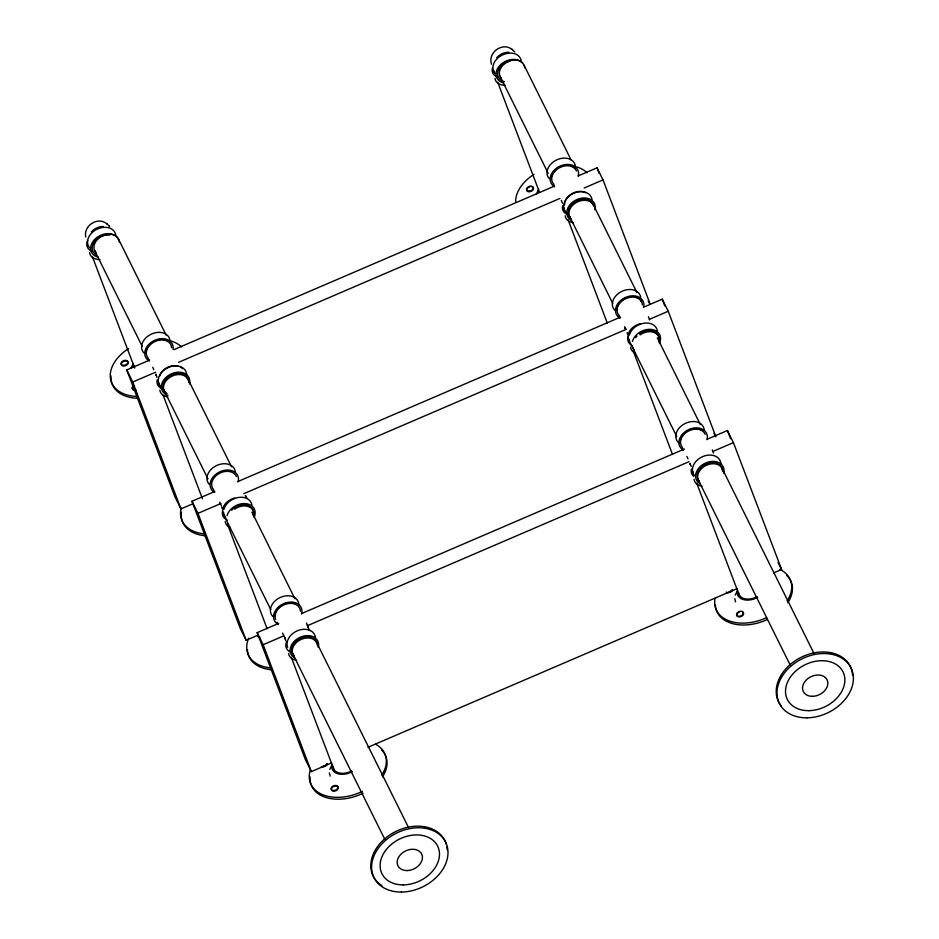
<?xml version="1.0" encoding="UTF-8"?>
<svg xmlns="http://www.w3.org/2000/svg" width="939" height="939" viewBox="0 0 939 939"><rect width="100%" height="100%" fill="white"/><g stroke="black" fill="none" stroke-linecap="round" stroke-linejoin="round"><path stroke-width="1.41" d="M130.861 368.464L132.575 364.919M536.263 194.232L537.977 190.687M329.871 769.37L331.584 765.825M735.272 595.138L736.986 591.593M332.03 787.751L331.749 788.103A3.545 2.348 -20.8 0 0 333.228 791.084A3.545 2.348 -20.8 0 0 337.829 789.1L338.122 788.443A3.545 2.348 -20.8 0 0 337.653 786.706M737.655 613.249L737.15 613.871A3.545 2.348 -20.8 0 0 738.629 616.853A3.545 2.348 -20.8 0 0 743.23 614.881L743.524 614.223A3.545 2.348 -20.8 0 0 742.479 612.111M193.058 503.691L180.934 508.903L174.936 496.813L126.753 369.919L149.665 360.071M173.915 349.648L553.904 186.345M578.154 175.922L597.016 167.811L603.014 179.901L650.164 304.06M126.753 369.919L132.751 382.009L155.663 372.161M178.574 362.313L559.902 198.434M584.152 188.011L603.014 179.901M258.272 635.046L246.147 640.257L240.149 628.168L191.967 501.273L214.867 491.437M237.778 481.59L620.456 317.124M643.368 307.276L662.23 299.177L668.228 311.255L715.894 436.788M191.967 501.273L197.965 513.363L220.865 503.515M243.776 493.679L626.454 329.213M649.365 319.366L668.228 311.255M331.561 762.926L311.349 771.612L305.351 759.534L257.169 632.64L278.73 623.367M301.642 613.531L684.32 449.065M707.22 439.217L727.432 430.532L733.429 442.621L781.612 569.515L773.525 572.99M257.169 632.64L263.166 644.717L283.378 636.032M307.64 625.609L688.968 461.73M713.217 451.307L733.429 442.621M367.947 747.291L737.15 588.624M259.751 636.971L259.387 636.959A3.545 2.348 -20.8 0 1 257.532 635.28M532.073 186.884L532.401 186.978A3.545 2.348 -20.8 0 1 533.141 189.748A3.545 2.348 -20.8 0 1 529.385 191.767L528.551 191.72A3.545 2.348 -20.8 0 1 527.072 188.739M512.307 49.614C502.647 41.457 487.435 52.666 491.531 64.228M106.905 223.846C97.832 216.216 83.219 225.653 85.766 236.957M309.26 630.057L309.999 630.703L308.25 628.015M109.147 225.959L109.757 226.686M512.025 49.368L514.795 51.95M106.635 223.588L109.394 226.182M247.063 498.398L245.325 495.569L245.807 496.355M648.203 300.75L649.999 304.377M714.004 433.313L715.201 435.731M778.008 562.261L781.612 569.515M524.103 65.272L571.053 159.853M592.568 203.2L636.912 292.522M657.323 337.864L700.353 424.557M722.384 468.948L813.878 653.251M625.632 329.049L624.541 326.842L625.609 329.331M499.935 76.118L548.188 173.328M567.755 212.742L612.744 303.379M676.843 436.717L628.59 339.519A13.252 9.906 -26.4 0 1 640.14 323.826M698.217 479.794L790.356 665.399M118.701 239.504L166.309 335.399M187.823 378.746L231.51 466.753M251.922 512.095L294.952 598.789M316.995 643.18L408.477 827.482M219.691 502.177L221.334 505.487M94.534 250.349L142.141 346.245M163.656 389.591L208 478.913M282.58 633.109L284.224 636.419M223.189 513.75L270.784 609.634M292.827 654.025L384.955 839.63M682.371 447.868L683.146 449.499M618.93 315.844L619.705 317.464M553.587 184.455L554.362 186.086M276.982 622.099L277.756 623.731M213.54 490.064L214.315 491.696M148.186 358.686L148.961 360.318M686.902 456.424L687.982 458.878M152.717 367.243L153.785 369.696M690.095 463.831L690.365 464.5L690.177 463.291M561.299 200.418L562.402 203.188M284.693 638.062L284.975 638.731L284.775 637.522A23.851 1.162 66.7 0 1 284.893 637.464M155.897 374.649L156.179 375.307L155.98 374.109M727.432 430.532L730.542 438.713M662.23 299.177L664.812 305.997M597.016 167.811L599.094 173.269M696.726 483.162L739.603 596.077M633.285 351.127L672.547 454.511M568.083 219.761L607.333 323.157M497.717 82.245L539.561 192.448M291.325 657.382L333.685 768.947M227.367 523.997L267.146 628.743M263.166 644.717L311.349 771.612M163.198 395.354L202.46 498.75M197.965 513.363L246.147 640.257M92.315 256.476L134.676 368.029A13.252 8.78 -20.8 0 1 134.148 365.787M132.751 382.009L180.934 508.903M712.278 449.863L713.452 453.044M648.45 316.76L649.624 319.953M306.49 623.026L308.051 627.275L307.429 625.21M690.177 463.643L691.186 466.601M627.076 332.594L627.745 334.566M284.775 637.863L285.796 640.832M221.674 506.825L222.355 508.797M155.98 374.45L157.001 377.419M734.779 598.648L735.542 601.887M329.378 772.879L330.141 776.119M551.827 175.898A13.252 9.906 -26.4 0 1 554.867 170.558M557.402 168.327A13.252 9.906 -26.4 0 1 560.407 166.614M572.755 166.508A13.252 9.906 -26.4 0 1 574.879 168.175M501.332 78.313A13.252 9.906 -26.4 0 1 508.234 61.528A13.252 9.906 -26.4 0 1 524.678 67.831M640.081 334.883A13.252 9.906 -26.4 0 1 654.143 332.453A13.252 9.906 -26.4 0 1 659.225 342.23M619.012 315.375A13.252 9.906 -26.4 0 1 625.914 298.59A13.252 9.906 -26.4 0 1 642.358 304.893M614.564 310.011A14.883 11.127 -26.4 0 1 621.735 291.43A14.883 11.127 -26.4 0 1 640.68 297.252M620.069 318.192A14.883 11.127 -26.4 0 1 624.869 297.733A14.883 11.127 -26.4 0 1 643.802 306.595M635.492 353.217A14.883 9.86 -20.8 0 1 630.585 347.207M632.675 345.787A14.883 9.86 -20.8 0 1 627.991 337.066M639.565 333.838A13.252 9.906 -26.4 0 1 653.626 331.408A13.252 9.906 -26.4 0 1 658.709 341.186M635.68 337.758A13.252 9.906 -26.4 0 1 637.029 336.068M629.341 335.117A14.883 11.127 -26.4 0 1 643.872 323.227A14.883 11.127 -26.4 0 1 657.323 330.786M629.646 341.08A14.883 11.127 -26.4 0 1 629.118 339.202M632.463 341.42A14.883 11.127 -26.4 0 1 650.657 329.366A14.883 11.127 -26.4 0 1 659.471 343.251M634.341 349.848A14.883 11.127 -26.4 0 1 632.78 347.395M616.747 310.011A13.252 9.906 -26.4 0 1 617.04 307.253M617.322 306.325A13.252 9.906 -26.4 0 1 625.609 297.968M637.968 297.863A13.252 9.906 -26.4 0 1 641.478 301.724M564.574 204.925A13.252 9.906 -26.4 0 1 571.898 193.669A13.252 9.906 -26.4 0 1 585.807 192.777M680.482 439.288A13.252 9.906 -26.4 0 1 681.62 436.529M682.172 435.637A13.252 9.906 -26.4 0 1 683.522 433.947M689.05 430.003A13.252 9.906 -26.4 0 1 694.52 428.571M696.668 428.56A13.252 9.906 -26.4 0 1 701.41 429.898M504.384 81.693A13.252 9.906 -26.4 0 1 497.893 71.481A13.252 9.906 -26.4 0 1 509.724 61.105M495.111 73.618A14.883 11.127 -26.4 0 1 502.87 54.767A14.883 11.127 -26.4 0 1 521.333 61.845M503.668 82.961A14.883 11.127 -26.4 0 1 499.783 65.495A14.883 11.127 -26.4 0 1 522.26 62.819M494.43 72.702A13.252 8.78 -20.8 0 1 493.761 70.507M505.393 85.355A14.883 9.86 -20.8 0 1 495.017 78.324M497.107 76.916A14.883 9.86 -20.8 0 1 492.423 68.195M496.731 57.678A13.216 10.564 -27 0 1 508.809 52.232M570.818 218.576A13.252 9.906 -26.4 0 1 576.182 202.578A13.252 9.906 -26.4 0 1 593.601 205.535M553.658 183.997A13.252 9.906 -26.4 0 1 559.022 167.999A13.252 9.906 -26.4 0 1 576.429 170.957M549.209 178.621A14.883 11.127 -26.4 0 1 556.968 159.771A14.883 11.127 -26.4 0 1 575.431 166.86M554.726 186.802A14.883 11.127 -26.4 0 1 560.102 166.086A14.883 11.127 -26.4 0 1 578.224 176.25M564.656 210.195A13.252 8.78 -20.8 0 1 563.987 208M573.271 222.684A14.883 9.86 -20.8 0 1 565.231 215.817M567.32 214.409A14.883 9.86 -20.8 0 1 562.637 205.688M570.302 217.531A13.252 9.906 -26.4 0 1 575.666 201.533A13.252 9.906 -26.4 0 1 593.084 204.491M565.853 212.167A14.883 11.127 -26.4 0 1 573.025 193.587A14.883 11.127 -26.4 0 1 591.969 199.408M571.37 220.348A14.883 11.127 -26.4 0 1 576.746 199.62A14.883 11.127 -26.4 0 1 594.88 209.796M538.176 191.861A14.672 9.719 -20.8 0 1 538.563 189.162M527.577 188.117A3.545 2.348 -20.8 0 1 528.258 187.577M529.068 187.143A3.545 2.348 -20.8 0 1 529.936 186.849M515.664 202.19A39.99 26.48 -20.8 0 1 533.986 174.349M576.792 166.907A39.99 26.48 -20.8 0 1 587.028 172.717M757.667 597.38A14.672 9.719 -20.8 0 1 742.549 599.305A14.672 9.719 -20.8 0 1 737.573 590.068M757.057 596.641A13.252 8.78 -20.8 0 1 738.559 592.462M732.455 589.997A3.545 2.348 -20.8 0 1 728.406 592.673L727.561 592.626A3.545 2.348 -20.8 0 1 726.246 592.051M731.927 590.032A3.545 2.348 -20.8 0 1 729.051 591.934M786.741 575.478A39.99 26.48 -20.8 0 1 787.821 602.721M767.316 619.529A39.99 26.48 -20.8 0 1 715.377 604.951M779.687 569.327A39.99 26.48 -20.8 0 1 787.117 600.854M766.611 617.662A39.99 26.48 -20.8 0 1 715.072 598.237M738.336 612.697A3.545 2.348 -20.8 0 1 739.146 612.263M781.295 706.069A39.99 29.907 -26.4 0 1 803.784 656.079A39.99 29.907 -26.4 0 1 852.589 675.446M699.614 481.989A13.252 9.906 -26.4 0 1 706.527 465.204A13.252 9.906 -26.4 0 1 722.96 471.507M682.453 447.41A13.252 9.906 -26.4 0 1 687.817 431.412A13.252 9.906 -26.4 0 1 705.224 434.37M679.507 443.372A14.883 11.127 -26.4 0 1 684.59 423.759A14.883 11.127 -26.4 0 1 704.227 430.273M683.51 450.227A14.883 11.127 -26.4 0 1 688.897 429.499A14.883 11.127 -26.4 0 1 707.02 439.675M693.44 473.608A13.252 8.78 -20.8 0 1 692.782 471.413M702.067 486.097A14.883 9.86 -20.8 0 1 694.027 479.23M693.628 476.319A14.883 9.86 -20.8 0 1 691.433 469.101M699.097 480.944A13.252 9.906 -26.4 0 1 706.011 464.159A13.252 9.906 -26.4 0 1 722.443 470.462M694.649 475.58A14.883 11.127 -26.4 0 1 702.407 456.73A14.883 11.127 -26.4 0 1 720.87 463.807M700.165 483.761A14.883 11.127 -26.4 0 1 705.541 463.033A14.883 11.127 -26.4 0 1 723.664 473.209M146.132 352.876A13.252 9.906 -26.4 0 1 146.425 350.13M146.719 349.202A13.252 9.906 -26.4 0 1 147.564 347.371M148.116 346.479A13.252 9.906 -26.4 0 1 151.097 343.251M158.257 339.754A13.252 9.906 -26.4 0 1 160.463 339.413M162.611 339.39A13.252 9.906 -26.4 0 1 167.365 340.728M95.931 252.544A13.252 9.906 -26.4 0 1 102.832 235.759A13.252 9.906 -26.4 0 1 119.276 242.062M234.68 509.114A13.252 9.906 -26.4 0 1 248.753 506.684A13.252 9.906 -26.4 0 1 253.823 516.462M213.611 489.606A13.252 9.906 -26.4 0 1 218.975 473.608A13.252 9.906 -26.4 0 1 236.382 476.566M209.162 484.242A14.883 11.127 -26.4 0 1 216.921 465.392A14.883 11.127 -26.4 0 1 235.384 472.47M214.679 492.423A14.883 11.127 -26.4 0 1 220.055 471.695A14.883 11.127 -26.4 0 1 238.177 481.871M230.102 527.448A14.883 9.86 -20.8 0 1 225.184 521.427M227.273 520.018A14.883 9.86 -20.8 0 1 222.59 511.297M231.628 510.3A13.252 9.906 -26.4 0 1 246.816 505.205A13.252 9.906 -26.4 0 1 253.307 515.417M223.94 509.349A14.883 11.127 -26.4 0 1 238.471 497.459A14.883 11.127 -26.4 0 1 251.922 505.018M225.806 517.776A14.883 11.127 -26.4 0 1 224.245 515.311M223.928 514.396A14.883 11.127 -26.4 0 1 223.611 512.448M227.074 515.652A14.883 11.127 -26.4 0 1 245.255 503.597A14.883 11.127 -26.4 0 1 254.082 517.483M213.329 477.834A13.252 9.906 -26.4 0 1 217.214 473.925M223.47 471.108A13.252 9.906 -26.4 0 1 225.677 470.768M159.477 376.398A13.252 9.906 -26.4 0 1 177.694 365.964M180.405 367.008A13.252 9.906 -26.4 0 1 182.518 368.675M274.787 616.277A13.252 9.906 -26.4 0 1 276.219 610.761M278.12 608.179A13.252 9.906 -26.4 0 1 279.752 606.641M284.717 603.8A13.252 9.906 -26.4 0 1 286.911 603.143M224.574 515.934A13.252 9.906 -26.4 0 1 234.738 498.057M205.348 535.758A39.99 26.48 -20.8 0 1 181.427 512.26M204.643 533.904A39.99 26.48 -20.8 0 1 181.215 507.929M96.283 254.892A13.252 9.906 -26.4 0 1 94.193 242.062A13.252 9.906 -26.4 0 1 109.722 235.09M89.721 247.849A14.883 11.127 -26.4 0 1 96.893 229.269A14.883 11.127 -26.4 0 1 115.826 235.09M98.266 257.192A14.883 11.127 -26.4 0 1 95.731 238.424A14.883 11.127 -26.4 0 1 118.431 239.515M99.992 259.587A14.883 9.86 -20.8 0 1 89.616 252.556M91.705 251.147A14.883 9.86 -20.8 0 1 87.714 240.56M91.329 231.91A13.216 10.564 -27 0 1 103.407 226.463M165.417 392.795A13.252 9.906 -26.4 0 1 172.33 376.023A13.252 9.906 -26.4 0 1 188.762 382.326M183.645 373.816A13.252 9.906 -26.4 0 1 185.769 375.483M148.256 358.228A13.252 9.906 -26.4 0 1 155.17 341.444A13.252 9.906 -26.4 0 1 171.602 347.747M143.808 352.853A14.883 11.127 -26.4 0 1 150.979 334.284A14.883 11.127 -26.4 0 1 169.924 340.094M149.324 361.034A14.883 11.127 -26.4 0 1 154.113 340.587A14.883 11.127 -26.4 0 1 173.046 349.449M160.745 386.246A13.252 8.78 -20.8 0 1 158.585 382.232M167.87 396.904A14.883 9.86 -20.8 0 1 159.841 390.049M161.931 388.64A14.883 9.86 -20.8 0 1 157.236 379.908M167.025 393.429A13.252 9.906 -26.4 0 1 164.9 391.763M163.515 389.568A13.252 9.906 -26.4 0 1 171.814 374.978A13.252 9.906 -26.4 0 1 187.683 378.722M160.463 386.387A14.883 11.127 -26.4 0 1 168.222 367.536A14.883 11.127 -26.4 0 1 186.673 374.626M167.94 395.436A14.883 11.127 -26.4 0 1 162.811 381.516A14.883 11.127 -26.4 0 1 180.288 372.243A14.883 11.127 -26.4 0 1 189.478 384.016M132.775 366.093A14.672 9.719 -20.8 0 1 133.162 363.393M127 361.21A3.545 2.348 -20.8 0 1 127.751 363.98A3.545 2.348 -20.8 0 1 123.983 365.999L123.15 365.952A3.545 2.348 -20.8 0 1 121.307 363.956A3.545 2.348 -20.8 0 1 123.666 361.374M124.535 361.081A3.545 2.348 -20.8 0 1 126.272 360.999M137.81 398.3A39.99 26.48 -20.8 0 1 111.025 375.882M137.106 396.446A39.99 26.48 -20.8 0 1 110.532 378.933A39.99 26.48 -20.8 0 1 128.596 348.58M170.006 340.728A39.99 26.48 -20.8 0 1 181.626 346.937M135.944 390.096A3.545 2.348 -20.8 0 1 132.739 387.197M134.817 389.603A3.545 2.348 -20.8 0 1 132.505 386.575L133.009 385.952A3.545 2.348 -20.8 0 1 133.69 385.401M259.622 637.569A3.545 2.348 -20.8 0 1 257.849 635.257M271.547 669.765A39.99 26.48 -20.8 0 1 247.438 649.894M270.843 667.911A39.99 26.48 -20.8 0 1 248.682 638.215M352.266 771.612A14.672 9.719 -20.8 0 1 337.148 773.536A14.672 9.719 -20.8 0 1 332.171 764.299M351.656 770.872A13.252 8.78 -20.8 0 1 333.157 766.694M327.136 763.583A3.545 2.348 -20.8 0 1 323.004 766.905L322.159 766.858A3.545 2.348 -20.8 0 1 321.431 766.647M326.819 763.607A3.545 2.348 -20.8 0 1 326.526 764.264M326.021 764.886A3.545 2.348 -20.8 0 1 322.77 766.283M381.34 749.709A39.99 26.48 -20.8 0 1 382.419 776.952M363.088 793.185A39.99 26.48 -20.8 0 1 310.034 776.788M375.483 744.158A39.99 26.48 -20.8 0 1 381.715 775.086M362.384 791.331A39.99 26.48 -20.8 0 1 322.734 794.723A39.99 26.48 -20.8 0 1 310.304 769.992M332.253 787.481A3.545 2.348 -20.8 0 1 332.934 786.929M333.744 786.495A3.545 2.348 -20.8 0 1 337.078 786.342M381.95 885.63A39.99 29.907 -26.4 0 1 390.694 834.384A39.99 29.907 -26.4 0 1 446.33 844.431M446.905 847.025A39.99 29.907 -26.4 0 1 447.187 849.678M294.212 656.22A13.252 9.906 -26.4 0 1 301.126 639.436A13.252 9.906 -26.4 0 1 317.558 645.739M275.655 619.447A13.252 9.906 -26.4 0 1 285.573 604.223A13.252 9.906 -26.4 0 1 300.398 611.16M272.603 616.277A14.883 11.127 -26.4 0 1 280.362 597.415A14.883 11.127 -26.4 0 1 298.825 604.505M278.12 624.458A14.883 11.127 -26.4 0 1 283.496 603.73A14.883 11.127 -26.4 0 1 301.619 613.906M296.665 660.328A14.883 9.86 -20.8 0 1 288.625 653.462M290.714 652.053A14.883 9.86 -20.8 0 1 286.724 641.478M293.696 655.176A13.252 9.906 -26.4 0 1 299.06 639.177A13.252 9.906 -26.4 0 1 316.478 642.135M287.686 647.347A14.883 11.127 -26.4 0 1 298.813 630.245A14.883 11.127 -26.4 0 1 315.469 638.039M294.764 657.993A14.883 11.127 -26.4 0 1 300.14 637.264A14.883 11.127 -26.4 0 1 318.274 647.441M337.887 787.833L337.594 788.49A3.545 2.348 -20.8 0 1 332.993 790.462A3.545 2.348 -20.8 0 1 331.514 787.481L332.019 786.859A3.545 2.348 -20.8 0 1 336.115 785.509A3.545 2.348 -20.8 0 1 337.887 787.833M743.289 613.601L742.995 614.259A3.545 2.348 -20.8 0 1 738.394 616.23A3.545 2.348 -20.8 0 1 736.915 613.249L737.42 612.627A3.545 2.348 -20.8 0 1 741.517 611.277A3.545 2.348 -20.8 0 1 743.289 613.601M529.15 191.145L528.317 191.098A3.545 2.348 -20.8 0 1 526.838 188.129A3.545 2.348 -20.8 0 1 531.427 186.145L532.167 186.368A3.545 2.348 -20.8 0 1 532.906 189.126A3.545 2.348 -20.8 0 1 529.15 191.145M123.748 365.377L122.915 365.33A3.545 2.348 -20.8 0 1 121.436 362.36A3.545 2.348 -20.8 0 1 126.037 360.376L126.765 360.599A3.545 2.348 -20.8 0 1 127.516 363.358A3.545 2.348 -20.8 0 1 123.748 365.377M812.435 696.327A13.252 9.906 -26.4 0 0 827.282 680.247A13.252 9.906 -26.4 0 0 805.873 680.446A13.252 9.906 -26.4 0 0 812.435 696.327M808.714 710.659A31.081 23.24 -26.4 0 0 843.527 672.958A31.081 23.24 -26.4 0 0 793.349 673.404A31.081 23.24 -26.4 0 0 808.714 710.659M806.859 717.819A39.99 29.907 -26.4 0 0 851.661 669.307A39.99 29.907 -26.4 0 0 787.082 669.894A39.99 29.907 -26.4 0 0 806.859 717.819M407.033 870.559A13.252 9.906 -26.4 0 0 421.881 854.478A13.252 9.906 -26.4 0 0 400.483 854.678A13.252 9.906 -26.4 0 0 407.033 870.559M403.312 884.89A31.081 23.24 -26.4 0 0 438.137 847.189A31.081 23.24 -26.4 0 0 387.948 847.635A31.081 23.24 -26.4 0 0 403.312 884.89M401.458 892.05A39.99 29.907 -26.4 0 0 446.26 843.539A39.99 29.907 -26.4 0 0 381.68 844.126A39.99 29.907 -26.4 0 0 401.458 892.05"/></g></svg>
